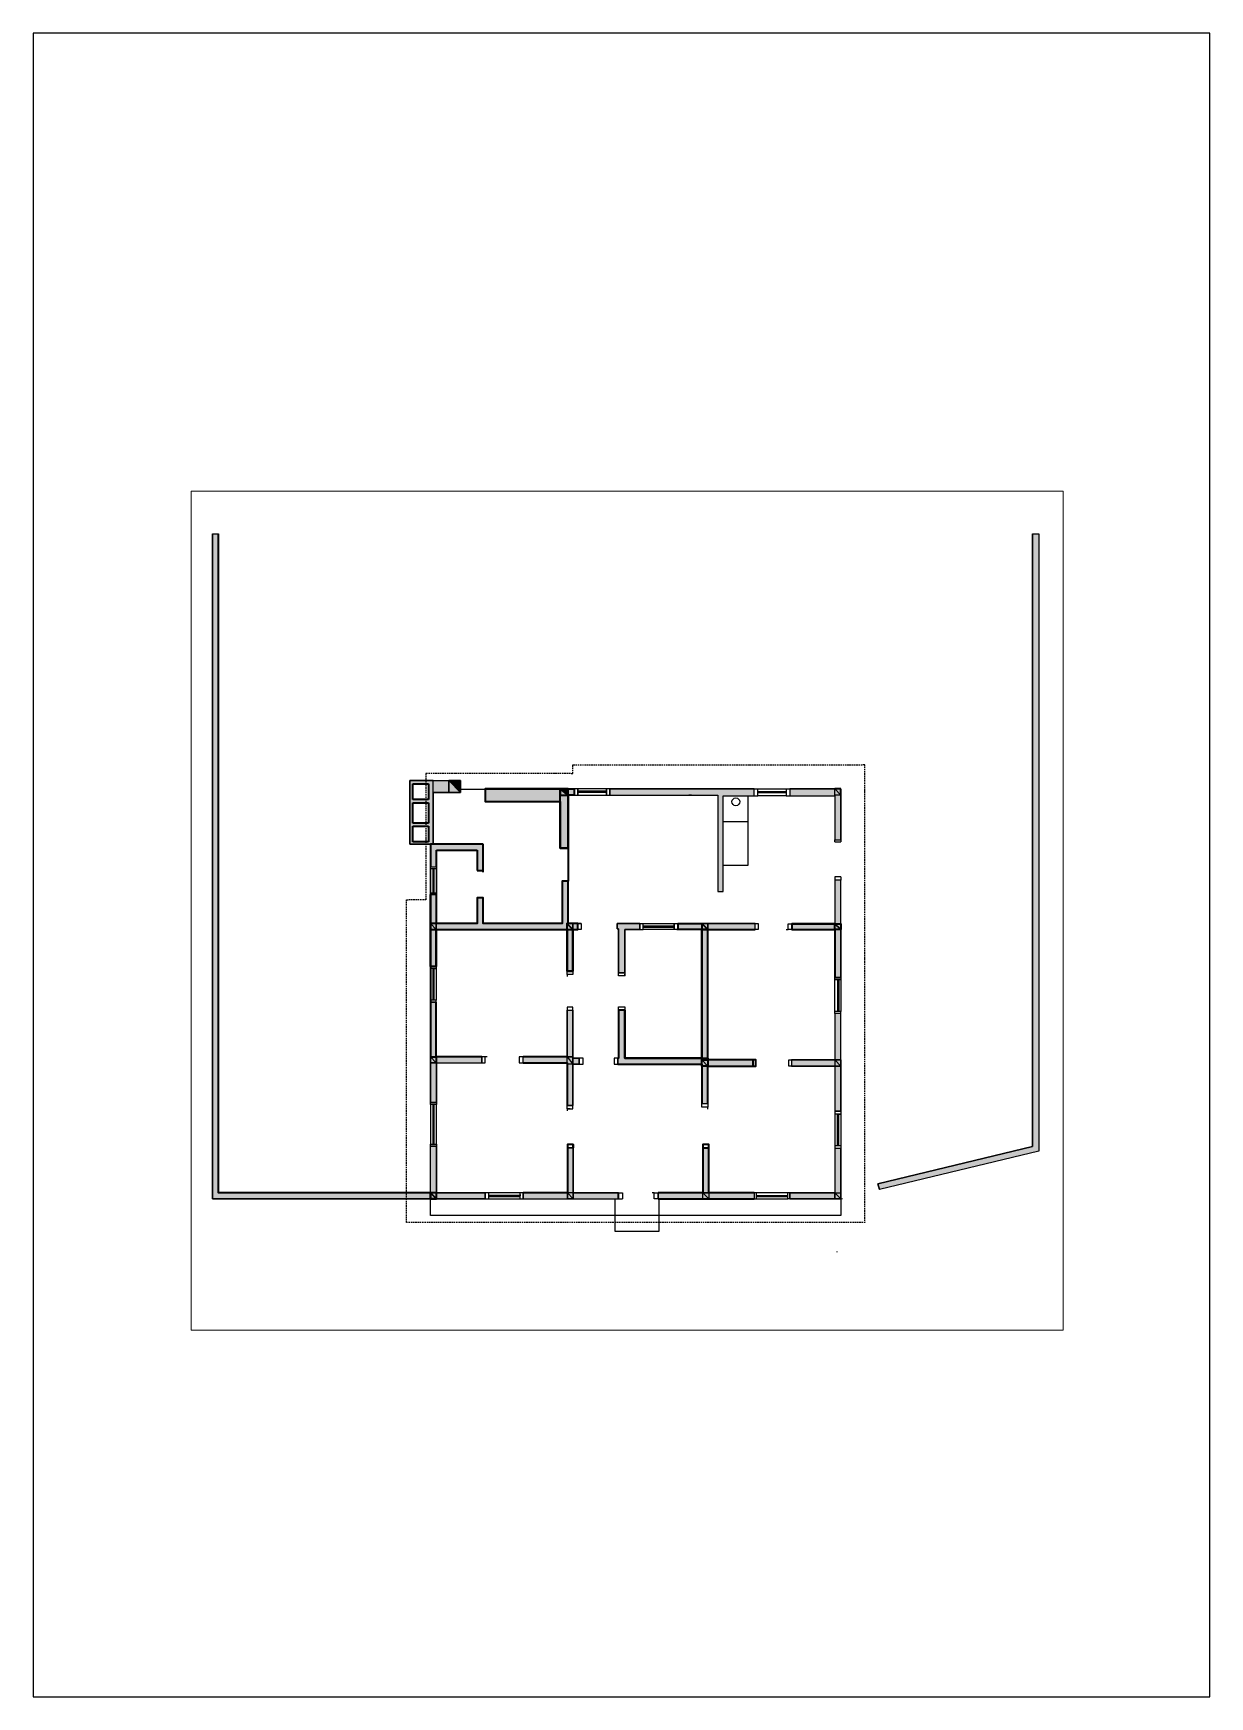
# Paper-space layout 'Layout1' of a CAD drawing. Header units: millimetres. Extents: x 64 to 361, y -64 to 356.
# The model-space entities are those that its viewports show. They can reach past a viewport. Long polylines and large blocks are cut down to what shows.
import ezdxf

# ---------------------------------------------------------------- set-up
doc = ezdxf.new("R2010")
doc.units = ezdxf.units.MM
for name, color, linetype, lineweight in [('A-ALV-___-___-EXI', 250, 'Continuous', 35), ('A-COB-___-___-EXI', 250, 'Continuous', 25), ('A-ESC-___-___-EXI', 250, 'Continuous', 25), ('A-JAN-___-___-EXI', 250, 'Continuous', 25), ('A-MOB-___-___-EXI', 250, 'Continuous', 25), ('A-PIS-___-___-EXI', 250, 'Continuous', 25)]:
    doc.layers.add(name, color=color, linetype=linetype, lineweight=lineweight)

# ---------------------------------------------------------------- blocks, each defined once
blk = doc.blocks.new('SVG - A3-22936523-Não nomeada')
at = {"layer": 'A-ESC-___-___-EXI'}
for p, q in [((64.29, 356.5), (64.29, -63.5)), ((361.29, 356.5), (64.29, 356.5)), ((361.29, -63.5), (361.29, 356.5)), ((64.29, -63.5), (361.29, -63.5))]:
    blk.add_line(p, q, dxfattribs=at)

msp = doc.modelspace()

# ---------------------------------------------------------------- hatches: boundary and pattern name
at = {"layer": 'A-ALV-___-___-EXI'}
h = msp.add_hatch(color=11, dxfattribs=at)
h.paths.add_polyline_path([(21240, -31823), (22480, -31823), (22480, -31675), (21340, -31675), (21340, -30536), (21193, -30536), (21193, -31675), (20079, -31675), (20079, -31823)])
h.paths.add_polyline_path([(17890, -31823), (19119, -31823), (19119, -31675), (17890, -31675), (17890, -30498), (17737, -30498), (17737, -31675), (12386, -31675), (12386, -15034), (12238, -15034), (12238, -31823), (17737, -31823)])
h.paths.add_polyline_path([(28100, -31823), (28100, -30555), (27946, -30555), (27946, -31675), (26807, -31675), (26807, -31823)])
h.paths.add_polyline_path([(24771, -31823), (25911, -31823), (25911, -31675), (24765, -31675), (24765, -30536), (24611, -30536), (24611, -31675), (23485, -31675), (23485, -31823)])
h.paths.add_polyline_path([(29072, -31592), (33092, -30626), (33092, -15034), (32939, -15034), (32939, -30504), (29034, -31445)])
h.paths.add_polyline_path([(27946, -29614), (28100, -29614), (28100, -27150), (27946, -27150), (27946, -28321), (26851, -28321), (26851, -28475), (27946, -28475)])
h.paths.add_polyline_path([(21187, -29474), (21334, -29474), (21334, -28424), (21494, -28424), (21494, -28277), (21334, -28277), (21334, -27061), (21187, -27061), (21187, -28245), (20079, -28245), (20079, -28392), (21187, -28392)])
h.paths.add_polyline_path([(24586, -29416), (24739, -29416), (24739, -28475), (25878, -28475), (25878, -28321), (24739, -28321), (24739, -25025), (25936, -25025), (25936, -24871), (23990, -24871), (23990, -25025), (24586, -25025), (24586, -28277), (22640, -28277), (22640, -27067), (22486, -27067), (22486, -28277), (22467, -28277), (22467, -28424), (24586, -28424)])
h.paths.add_polyline_path([(17890, -29397), (17890, -28392), (19036, -28392), (19036, -28245), (17884, -28245), (17884, -26862), (17737, -26862), (17737, -29397)])
h.paths.add_polyline_path([(28100, -26241), (28100, -23777), (27946, -23777), (27946, -24884), (26858, -24884), (26858, -25025), (27946, -25025), (27946, -26241)])
h.paths.add_polyline_path([(22486, -26120), (22640, -26120), (22640, -25025), (23024, -25025), (23024, -24871), (22448, -24871), (22448, -25006), (22486, -25006)])
h.paths.add_polyline_path([(21334, -26081), (21334, -25025), (21456, -25025), (21456, -24871), (21212, -24871), (21212, -23809), (21059, -23809), (21059, -24871), (19068, -24871), (19068, -24231), (18914, -24231), (18914, -24871), (17890, -24871), (17890, -24142), (17737, -24142), (17737, -25960), (17884, -25960), (17884, -25025), (21187, -25025), (21187, -26081)])
h.paths.add_polyline_path([(24995, -24065), (25130, -24065), (25130, -21652), (25911, -21652), (25911, -21473), (22268, -21473), (22268, -21633), (24995, -21633)])
h.paths.add_polyline_path([(19068, -23534), (19068, -22874), (17807, -22874), (17807, -21569), (18498, -21569), (18198, -21268), (17218, -21268), (17218, -22874), (17737, -22874), (17737, -23444), (17890, -23444), (17890, -23022), (18914, -23022), (18914, -23534)])
h.paths.add_polyline_path([(21212, -22970), (21212, -21633), (21014, -21473), (19119, -21473), (19119, -21793), (21014, -21793), (21014, -22970)])
h.paths.add_polyline_path([(17289, -22810), (17289, -22414), (17686, -22414), (17686, -22810)])
h.paths.add_polyline_path([(28100, -22759), (28100, -21473), (26807, -21473), (26807, -21652), (27946, -21652), (27946, -22759)])
h.paths.add_polyline_path([(17289, -22343), (17289, -21831), (17686, -21831), (17686, -22343)])
h.paths.add_polyline_path([(17686, -21741), (17289, -21741), (17289, -21345), (17686, -21345)])
h.paths.add_polyline_path([(21212, -21633), (21366, -21633), (21366, -21473), (21212, -21473)])
for points in [[(18498, -21569), (18498, -21268), (18198, -21268)], [(21212, -21633), (21212, -21473), (21014, -21473)]]:
    msp.add_hatch(color=18, dxfattribs=at).paths.add_polyline_path(points)

# ---------------------------------------------------------------- linework, layer by layer
at = {"layer": 'A-ALV-___-___-EXI', "lineweight": 25}
for p, q in [((32939, -30504), (32939, -15034)), ((32939, -15034), (32939, -30504)), ((33092, -15034), (33092, -30626)), ((21014, -21492), (19119, -21492)), ((20732, -21793), (20687, -21793)), ((24323, -21633), (24259, -21633)), ((27946, -21473), (28100, -21473)), ((27946, -21633), (27946, -21473)), ((28100, -21473), (27946, -21473)), ((27946, -21473), (28100, -21633)), ((28100, -21633), (27946, -21633)), ((28100, -21473), (28100, -21633)), ((28100, -21633), (28100, -21473)), ((27946, -22817), (27946, -22759)), ((27946, -22759), (28100, -22759)), ((27946, -22817), (28100, -22817)), ((28100, -23777), (27946, -23777)), ((27946, -23777), (27946, -24884)), ((28100, -23694), (28100, -23777)), ((17884, -24871), (17737, -24871)), ((17737, -24871), (17884, -25025)), ((20822, -24871), (20886, -24871)), ((21334, -24871), (21180, -24871)), ((21180, -25025), (21180, -24871)), ((21334, -24871), (21334, -25025)), ((24304, -24871), (24259, -24871)), ((24336, -25025), (24458, -25025)), ((26717, -25025), (26768, -25025)), ((27946, -24884), (27946, -25025)), ((27946, -25025), (28100, -25025)), ((17884, -25268), (17884, -25211)), ((21187, -25268), (21187, -25211)), ((21334, -25326), (21334, -25409)), ((22486, -25326), (22486, -25409)), ((22640, -25358), (22640, -25409)), ((24586, -25358), (24586, -25409)), ((24739, -25358), (24739, -25416)), ((27946, -25364), (27946, -25416)), ((21187, -26164), (21187, -26209)), ((22640, -26203), (22640, -26152)), ((21334, -26984), (21187, -26984)), ((21187, -26984), (21187, -27061)), ((21187, -27061), (21334, -27061)), ((21334, -27061), (21334, -26984)), ((21334, -28277), (21334, -27061)), ((19164, -28245), (19119, -28245)), ((19977, -28321), (19977, -28392)), ((21187, -28245), (21334, -28245)), ((21187, -28424), (21187, -28245)), ((21334, -28245), (21187, -28245)), ((21334, -28424), (21187, -28424)), ((21334, -28245), (21334, -28424)), ((21494, -28277), (21334, -28277)), ((21334, -29474), (21334, -28424)), ((21334, -28424), (21494, -28424)), ((21494, -28424), (21494, -28277)), ((24221, -28424), (24458, -28424)), ((24400, -28277), (24458, -28277)), ((24739, -28321), (24586, -28321)), ((24586, -28321), (24739, -28475)), ((24739, -28475), (24739, -28321)), ((21187, -29557), (21187, -29602)), ((21187, -29557), (21334, -29557)), ((21334, -29557), (21334, -29474)), ((24586, -29512), (24586, -29416)), ((24586, -29416), (24739, -29416)), ((24739, -29512), (24586, -29512)), ((24739, -29416), (24739, -29512)), ((24739, -29563), (24739, -29512)), ((17737, -31675), (17737, -30498)), ((27946, -30555), (27946, -31675)), ((27946, -30555), (27946, -31675)), ((28100, -31675), (28100, -30555)), ((28100, -30555), (28100, -31675)), ((29034, -31445), (32939, -30504)), ((32939, -30504), (29034, -31445)), ((33092, -30626), (29072, -31592)), ((29072, -31592), (29034, -31445)), ((29034, -31445), (29072, -31592)), ((16124, -31675), (16079, -31675)), ((16130, -31823), (16079, -31823)), ((16789, -31675), (16572, -31675)), ((17890, -31823), (17737, -31675)), ((17737, -31823), (17890, -31823)), ((17890, -31823), (19119, -31823)), ((19119, -31823), (17890, -31823)), ((21340, -31675), (22480, -31675)), ((22480, -31675), (22582, -31675)), ((22582, -31675), (22582, -31823)), ((23382, -31675), (23331, -31675)), ((23382, -31675), (23331, -31675)), ((23382, -31675), (23485, -31675)), ((23382, -31823), (23382, -31675)), ((23485, -31823), (23382, -31823)), ((23485, -31675), (23485, -31823)), ((24221, -31675), (24458, -31675)), ((24611, -31675), (24765, -31675)), ((24611, -31823), (24611, -31675)), ((24765, -31823), (24611, -31675)), ((24611, -31675), (24765, -31675)), ((24765, -31675), (24611, -31675)), ((24611, -31675), (24765, -31675)), ((24765, -31823), (24611, -31823)), ((24765, -31675), (24765, -31823)), ((24765, -31675), (24765, -31823)), ((27946, -31675), (26807, -31675)), ((26807, -31823), (28100, -31823)), ((27946, -31675), (27946, -31823)), ((28100, -31823), (27946, -31675)), ((27946, -31675), (28100, -31823)), ((27946, -31823), (28100, -31823)), ((28100, -31823), (28100, -31675)), ((28100, -31675), (28100, -31823)), ((28100, -31823), (28138, -31816)), ((27991, -33154), (28004, -33167))]:
    msp.add_line(p, q, dxfattribs=at)
at = {"layer": 'A-ALV-___-___-EXI'}
for p, q in [((17289, -21741), (17289, -21345)), ((17289, -21345), (17686, -21345)), ((17686, -21345), (17686, -21741)), ((17686, -21741), (17289, -21741)), ((17289, -22343), (17289, -21831)), ((17289, -21831), (17686, -21831)), ((17686, -21831), (17686, -22343)), ((28100, -21473), (27946, -21473)), ((28100, -21633), (28100, -21473)), ((17686, -22343), (17289, -22343)), ((17289, -22810), (17289, -22414)), ((17289, -22414), (17686, -22414)), ((17686, -22414), (17686, -22810)), ((17686, -22810), (17289, -22810)), ((19068, -22874), (17737, -22874)), ((17737, -22874), (17737, -23444)), ((19068, -22874), (17807, -22874)), ((17890, -23444), (17890, -23022)), ((17890, -23022), (18914, -23022)), ((17890, -23444), (17890, -23022)), ((17890, -23022), (18914, -23022)), ((18914, -23022), (18914, -23534)), ((18914, -23022), (18914, -23534)), ((19068, -23534), (19068, -22874)), ((19068, -23534), (19068, -22874)), ((18914, -23534), (19068, -23534)), ((18914, -23534), (19068, -23534)), ((19068, -23579), (19068, -23534)), ((17890, -24871), (17890, -24142)), ((17884, -25025), (21187, -25025)), ((21334, -25025), (21456, -25025)), ((21187, -28245), (20079, -28245)), ((24611, -30536), (24611, -31675)), ((22480, -31823), (22480, -31675)), ((24611, -31675), (23485, -31675)), ((23485, -31823), (24771, -31823)), ((24771, -31823), (25911, -31823))]:
    msp.add_line(p, q, dxfattribs=at)
at = {"layer": 'A-ALV-___-___-EXI', "lineweight": 25}
for points in [[(12238, -15034), (12238, -31823), (17737, -31823), (12238, -31823), (12238, -15034), (12386, -15034), (12386, -31675), (17737, -31675), (17737, -30498), (17890, -30498), (17890, -31675), (19119, -31675), (19119, -31823), (19119, -31675), (19119, -31823), (19119, -31675), (19119, -31823), (19119, -31675), (19119, -31823), (19203, -31823)], [(32939, -15034), (33092, -15034), (33092, -30626), (29072, -31592)], [(17807, -21569), (17807, -22874), (17807, -21268), (17218, -21268), (17218, -22874), (17737, -22874)], [(17737, -23444), (17890, -23444), (17890, -23495), (17737, -23495), (17737, -23444), (17737, -22874), (17218, -22874), (17218, -21268), (18198, -21268), (18498, -21569), (18498, -21268), (18498, -21569), (18198, -21569)], [(17807, -21268), (18198, -21268), (18198, -21569), (17807, -21569), (18498, -21569), (18198, -21569), (18198, -21268), (18498, -21268), (18198, -21268), (18498, -21569), (18198, -21268), (18498, -21268), (18498, -21569)], [(21014, -21793), (19119, -21793), (19119, -21492), (18498, -21492)], [(21014, -21473), (21212, -21633), (21014, -21633)], [(21366, -21633), (21456, -21633), (21456, -21473), (21456, -21633), (22179, -21633), (22268, -21633), (24995, -21633), (24995, -24065), (25130, -24065), (25130, -21652), (25911, -21652), (26000, -21652)], [(22268, -21473), (24995, -21473), (25911, -21473), (26000, -21473)], [(26717, -21473), (26807, -21473), (27946, -21473), (28100, -21633), (28100, -22759), (28100, -22817)], [(26717, -21652), (26807, -21652), (27946, -21652), (27946, -22759)], [(21539, -24871), (21456, -24871), (21539, -24871), (21539, -25025), (21456, -25025), (21456, -24871), (21212, -24871), (21212, -23809)], [(28100, -23694), (27946, -23694), (27946, -23777), (27946, -24884), (28100, -24884), (28100, -23777), (27946, -23777)], [(28100, -24884), (28100, -25025), (28100, -24884), (28100, -23777)], [(23024, -25025), (22640, -25025), (22640, -26120), (22486, -26120), (22486, -25006), (22448, -25006), (22448, -24871), (22486, -24871), (22448, -24871), (22448, -25006), (22486, -25006), (22486, -26120), (22640, -26120), (22640, -25025), (23024, -25025), (23024, -24871), (22486, -24871), (23024, -24871), (23107, -24871), (23888, -24871), (23888, -25025), (23107, -25025), (23107, -24871)], [(22486, -27061), (22486, -28277), (22467, -28277), (22467, -28424), (24586, -28424), (24586, -29416), (24739, -29416), (24739, -28475), (25878, -28475), (25878, -28321), (24739, -28321), (24739, -25025), (25936, -25025), (25936, -24871), (24739, -24871), (24739, -25025), (24739, -24871), (24586, -24871), (23990, -24871), (23990, -25025), (24586, -25025), (24586, -24871), (24739, -24871), (24586, -24871)], [(24739, -24871), (25936, -24871), (26007, -24871), (26007, -25025), (25936, -25025), (25936, -24871)], [(26858, -25025), (27946, -25025), (27946, -26241)], [(27946, -27150), (27946, -27093), (27946, -26292), (27946, -26241), (28100, -26241), (28100, -25025), (28100, -26241), (28100, -26292)], [(21334, -26081), (21334, -26164), (21187, -26164), (21187, -26081)], [(22640, -26107), (22640, -26196), (22486, -26196), (22486, -26107)], [(17890, -29397), (17737, -29397), (17737, -28392), (17884, -28392), (17737, -28245), (17884, -28392), (19036, -28392), (19036, -28245), (17884, -28245), (17884, -26862), (17737, -26862), (17737, -28245), (17737, -28392), (17737, -29397), (17890, -29397), (17890, -28392), (19036, -28392), (19119, -28392), (19119, -28245), (19036, -28245), (19036, -28392)], [(21494, -28424), (21590, -28424), (21590, -28277), (21494, -28277), (21494, -28424), (21334, -28424), (21334, -29474), (21187, -29474), (21187, -28392), (20079, -28392), (20079, -28245), (21187, -28245), (21187, -27061), (21334, -27061), (21334, -28277), (21500, -28277)], [(21187, -27061), (21187, -28245), (21334, -28424), (21334, -28245)], [(28100, -27150), (27946, -27150), (27946, -28321), (28100, -28321), (28100, -27150), (28100, -27093)], [(17890, -28392), (17890, -29397), (17890, -29442)], [(26851, -28321), (27946, -28321), (27946, -28475), (26851, -28475), (26781, -28475), (26781, -28321), (26851, -28321), (26851, -28475)], [(28100, -28475), (28100, -28321), (27946, -28321), (27946, -28475), (28100, -28475), (28100, -29614), (28100, -29685), (28100, -30485), (27946, -30485)], [(28100, -28321), (28100, -28475), (27946, -28475), (27946, -29614)], [(21264, -29557), (21187, -29557), (21187, -29474), (21334, -29474)], [(20079, -31823), (20079, -31675), (20003, -31675), (19203, -31675), (19119, -31675), (17890, -31675), (17890, -30498)], [(21193, -30536), (21340, -30536), (21340, -31675), (21193, -31675), (21340, -31823)], [(20003, -31823), (20079, -31823), (21240, -31823), (22480, -31823), (22582, -31823)], [(21340, -31675), (21340, -31823), (21193, -31823)], [(26807, -31675), (27946, -31675), (28100, -31675), (28100, -31823), (27946, -31823), (27946, -31675), (28100, -31675), (28100, -31823), (26807, -31823), (26762, -31823)]]:
    msp.add_lwpolyline(points, dxfattribs=at)
at = {"layer": 'A-ALV-___-___-EXI'}
for points in [[(17890, -31823), (17890, -31675), (17737, -31675), (17890, -31823), (17737, -31823), (17890, -31823), (17890, -31675), (17737, -31675), (17737, -31823), (17737, -31675), (12386, -31675), (12386, -15034)], [(21212, -22970), (21212, -21633), (21212, -21473), (21366, -21473), (21366, -21633), (21212, -21633), (21014, -21473), (21212, -21473), (21014, -21473), (21212, -21633), (21212, -21473), (21366, -21473), (21366, -21633), (21212, -21633), (21212, -22970), (21014, -22970), (21014, -21633), (21212, -21633), (21212, -21473), (21014, -21473), (21014, -21633), (21014, -21473), (19119, -21473), (19119, -21793), (21014, -21793), (21014, -22970), (21212, -22970), (21212, -23809), (21059, -23809), (21059, -24871), (19068, -24871), (19068, -24231), (18914, -24231), (18914, -24871), (17890, -24871), (17890, -24142), (17737, -24142), (17737, -24871), (17737, -25960), (17737, -24871), (17737, -24142)], [(17884, -25960), (17884, -25025), (21180, -25025), (21334, -25025), (21180, -24871), (21180, -25025), (21334, -25025), (21334, -26081), (21187, -26081), (21187, -25025), (21187, -26081), (21334, -26081), (21334, -25025), (21456, -25025), (21456, -24871), (21212, -24871), (21212, -23809), (21059, -23809), (21059, -24871), (19068, -24871), (19068, -24231), (18914, -24231), (18914, -24871), (17884, -24871), (17737, -24871), (17737, -25025), (17884, -25025), (17884, -25960), (17737, -25960), (17737, -26011), (17737, -26811), (17737, -26862), (17737, -28245), (17884, -28245), (17884, -28392)], [(22640, -27061), (22640, -28277), (24586, -28277), (24739, -28277), (24739, -28475), (24586, -28475), (24586, -28277), (24739, -28277), (24739, -28321), (24586, -28277), (24586, -28321), (24739, -28321), (24586, -28277), (24586, -25025), (24739, -25025), (24586, -25025), (23990, -25025), (23990, -24871), (24586, -24871), (24739, -25025), (24586, -24871), (24586, -25025), (24586, -28277), (22640, -28277), (22640, -27067), (22486, -27067), (22486, -28277), (22467, -28277)], [(25878, -28321), (25878, -28475), (25949, -28475), (25949, -28321), (25878, -28321), (24739, -28321), (24739, -25025), (25936, -25025)], [(26858, -24884), (27946, -24884), (28100, -24884), (28100, -25025), (27946, -24884), (28100, -25025), (27946, -25025), (27946, -24884), (26858, -24884), (26858, -25025), (27946, -25025), (27946, -26241), (28100, -26241)], [(19036, -28245), (17884, -28245), (17884, -26862)], [(20079, -28392), (21187, -28392), (21187, -29474)], [(22467, -28424), (24586, -28424), (24586, -29416)], [(24739, -29416), (24739, -28475), (25878, -28475)], [(21340, -30459), (21340, -30536), (21340, -30453), (21264, -30453), (21193, -30453), (21193, -30536), (21193, -31675), (20079, -31675)], [(25911, -31675), (24765, -31675), (24765, -30536), (24765, -30453), (24611, -30453), (24611, -30536), (24765, -30536)]]:
    msp.add_lwpolyline(points, dxfattribs=at)
at = {"layer": 'A-ALV-___-___-EXI', "lineweight": 25}
for points in [[(17686, -21345), (17686, -21741), (17289, -21741), (17289, -21345)], [(17686, -21831), (17686, -22343), (17289, -22343), (17289, -21831)], [(25911, -21473), (24995, -21473), (22268, -21473), (22268, -21633), (24995, -21633), (24995, -24065), (25130, -24065), (25130, -21652), (25911, -21652)], [(27946, -21633), (27946, -21473), (26807, -21473), (26807, -21652), (27946, -21652), (27946, -22759), (28100, -22759), (28100, -21633)], [(17686, -22414), (17686, -22810), (17289, -22810), (17289, -22414)], [(17884, -25025), (17737, -25025), (17737, -24871), (17884, -25025), (17884, -24871)], [(21180, -24871), (21334, -25025), (21334, -24871)], [(26858, -25025), (26768, -25025), (26768, -24884), (26858, -24884)], [(22640, -27067), (22486, -27067), (22486, -26977), (22640, -26977)], [(28100, -28475), (28100, -28321), (28100, -27150), (27946, -27150), (27946, -28321), (26851, -28321), (26851, -28475), (27946, -28475), (27946, -29614), (28100, -29614), (28100, -28475), (27946, -28321)], [(17884, -28245), (17884, -28392), (17737, -28392), (17737, -28245)], [(17737, -28392), (17737, -28245)], [(20079, -28245), (19977, -28245), (19977, -28392), (20079, -28392)], [(21334, -28424), (21187, -28424), (21187, -28245)], [(22467, -28277), (22377, -28277), (22377, -28424), (22467, -28424)], [(24739, -28475), (24586, -28475), (24586, -28321)], [(21193, -31675), (21193, -31823), (21340, -31823), (22480, -31823), (22480, -31675), (21340, -31675), (21340, -30536), (21193, -30536), (21193, -31675), (20079, -31675), (20079, -31823), (21193, -31823), (21193, -31675), (21340, -31823), (21340, -31675)], [(23485, -31823), (23485, -31675), (24611, -31675), (24611, -30536), (24765, -30536), (24765, -31675), (25911, -31675), (25911, -31823), (24771, -31823)], [(24765, -31823), (24611, -31823), (24611, -31675)]]:
    msp.add_lwpolyline(points, close=True, dxfattribs=at)
at = {"layer": 'A-COB-___-___-EXI', "lineweight": 25}
for p, q in [((21334, -20973), (21334, -20935)), ((21334, -21031), (21334, -20993)), ((21398, -20871), (21436, -20871)), ((21456, -20871), (21494, -20871)), ((21513, -20871), (21552, -20871)), ((21571, -20871), (21603, -20871)), ((21622, -20871), (21660, -20871)), ((21680, -20871), (21718, -20871)), ((21737, -20871), (21776, -20871)), ((21795, -20871), (21833, -20871)), ((21852, -20871), (21891, -20871)), ((21910, -20871), (21948, -20871)), ((21968, -20871), (22006, -20871)), ((22025, -20871), (22064, -20871)), ((22083, -20871), (22121, -20871)), ((22140, -20871), (22179, -20871)), ((22198, -20871), (22236, -20871)), ((22256, -20871), (22294, -20871)), ((22313, -20871), (22352, -20871)), ((22371, -20871), (22409, -20871)), ((22428, -20871), (22460, -20871)), ((22480, -20871), (22518, -20871)), ((22537, -20871), (22576, -20871)), ((22595, -20871), (22633, -20871)), ((22653, -20871), (22691, -20871)), ((22710, -20871), (22749, -20871)), ((22768, -20871), (22806, -20871)), ((22825, -20871), (22864, -20871)), ((22883, -20871), (22921, -20871)), ((22941, -20871), (22979, -20871)), ((22998, -20871), (23037, -20871)), ((23056, -20871), (23094, -20871)), ((23113, -20871), (23152, -20871)), ((23171, -20871), (23209, -20871)), ((23229, -20871), (23267, -20871)), ((23280, -20871), (23318, -20871)), ((23337, -20871), (23376, -20871)), ((23395, -20871), (23433, -20871)), ((23453, -20871), (23491, -20871)), ((23510, -20871), (23549, -20871)), ((23568, -20871), (23606, -20871)), ((23625, -20871), (23664, -20871)), ((23683, -20871), (23721, -20871)), ((23741, -20871), (23779, -20871)), ((23798, -20871), (23837, -20871)), ((23856, -20871), (23894, -20871)), ((23913, -20871), (23952, -20871)), ((23971, -20871), (24009, -20871)), ((24029, -20871), (24067, -20871)), ((24086, -20871), (24118, -20871)), ((24137, -20871), (24176, -20871)), ((24195, -20871), (24234, -20871)), ((24253, -20871), (24291, -20871)), ((24310, -20871), (24349, -20871)), ((24368, -20871), (24406, -20871)), ((24426, -20871), (24464, -20871)), ((24483, -20871), (24522, -20871)), ((24541, -20871), (24579, -20871)), ((24598, -20871), (24637, -20871)), ((24656, -20871), (24694, -20871)), ((24714, -20871), (24752, -20871)), ((24771, -20871), (24810, -20871)), ((24829, -20871), (24867, -20871)), ((24886, -20871), (24925, -20871)), ((24944, -20871), (24976, -20871)), ((24995, -20871), (25034, -20871)), ((25053, -20871), (25091, -20871)), ((25110, -20871), (25149, -20871)), ((25168, -20871), (25206, -20871)), ((25226, -20871), (25264, -20871)), ((25283, -20871), (25322, -20871)), ((25341, -20871), (25379, -20871)), ((25398, -20871), (25437, -20871)), ((25456, -20871), (25494, -20871)), ((25514, -20871), (25552, -20871)), ((25571, -20871), (25610, -20871)), ((25629, -20871), (25667, -20871)), ((25686, -20871), (25725, -20871)), ((25744, -20871), (25782, -20871)), ((25795, -20871), (25834, -20871)), ((25853, -20871), (25891, -20871)), ((25911, -20871), (25949, -20871)), ((25968, -20871), (26007, -20871)), ((26026, -20871), (26064, -20871)), ((26083, -20871), (26122, -20871)), ((26141, -20871), (26179, -20871)), ((26199, -20871), (26237, -20871)), ((26256, -20871), (26295, -20871)), ((26314, -20871), (26352, -20871)), ((26371, -20871), (26410, -20871)), ((26429, -20871), (26467, -20871)), ((26487, -20871), (26525, -20871)), ((26544, -20871), (26583, -20871)), ((26602, -20871), (26634, -20871)), ((26653, -20871), (26691, -20871)), ((26711, -20871), (26749, -20871)), ((26768, -20871), (26807, -20871)), ((26826, -20871), (26864, -20871)), ((26883, -20871), (26922, -20871)), ((26941, -20871), (26979, -20871)), ((26999, -20871), (27037, -20871)), ((27056, -20871), (27095, -20871)), ((27114, -20871), (27152, -20871)), ((27171, -20871), (27210, -20871)), ((27229, -20871), (27267, -20871)), ((27287, -20871), (27325, -20871)), ((27344, -20871), (27383, -20871)), ((27402, -20871), (27440, -20871)), ((27459, -20871), (27491, -20871)), ((27511, -20871), (27549, -20871)), ((27568, -20871), (27607, -20871)), ((27626, -20871), (27664, -20871)), ((27684, -20871), (27722, -20871)), ((27741, -20871), (27780, -20871)), ((27799, -20871), (27837, -20871)), ((27856, -20871), (27895, -20871)), ((27914, -20871), (27952, -20871)), ((27972, -20871), (28010, -20871)), ((28029, -20871), (28068, -20871)), ((28087, -20871), (28125, -20871)), ((28144, -20871), (28183, -20871)), ((28202, -20871), (28240, -20871)), ((28260, -20871), (28298, -20871)), ((28311, -20871), (28349, -20871)), ((28368, -20871), (28407, -20871)), ((28426, -20871), (28464, -20871)), ((28484, -20871), (28522, -20871)), ((28541, -20871), (28580, -20871)), ((28599, -20871), (28637, -20871)), ((28701, -20948), (28701, -20909)), ((28701, -21005), (28701, -20967)), ((17622, -21146), (17622, -21185)), ((17622, -21204), (17622, -21242)), ((17622, -21261), (17622, -21300)), ((17622, -21319), (17622, -21357)), ((17622, -21377), (17622, -21415)), ((17724, -21089), (17686, -21089)), ((17782, -21089), (17743, -21089)), ((17839, -21089), (17801, -21089)), ((17897, -21089), (17858, -21089)), ((17954, -21089), (17916, -21089)), ((18012, -21089), (17974, -21089)), ((18070, -21089), (18031, -21089)), ((18127, -21089), (18089, -21089)), ((18185, -21089), (18146, -21089)), ((18242, -21089), (18204, -21089)), ((18300, -21089), (18262, -21089)), ((18358, -21089), (18319, -21089)), ((18409, -21089), (18370, -21089)), ((18466, -21089), (18428, -21089)), ((18524, -21089), (18486, -21089)), ((18582, -21089), (18543, -21089)), ((18639, -21089), (18601, -21089)), ((18697, -21089), (18658, -21089)), ((18754, -21089), (18716, -21089)), ((18812, -21089), (18774, -21089)), ((18870, -21089), (18831, -21089)), ((18927, -21089), (18889, -21089)), ((18985, -21089), (18946, -21089)), ((19042, -21089), (19004, -21089)), ((19100, -21089), (19062, -21089)), ((19158, -21089), (19119, -21089)), ((19209, -21089), (19177, -21089)), ((19267, -21089), (19228, -21089)), ((19324, -21089), (19286, -21089)), ((19382, -21089), (19343, -21089)), ((19439, -21089), (19401, -21089)), ((19497, -21089), (19459, -21089)), ((19555, -21089), (19516, -21089)), ((19612, -21089), (19574, -21089)), ((19670, -21089), (19631, -21089)), ((19727, -21089), (19689, -21089)), ((19785, -21089), (19747, -21089)), ((19843, -21089), (19804, -21089)), ((19900, -21089), (19862, -21089)), ((19958, -21089), (19919, -21089)), ((20015, -21089), (19977, -21089)), ((20067, -21089), (20035, -21089)), ((20124, -21089), (20086, -21089)), ((20182, -21089), (20143, -21089)), ((20239, -21089), (20201, -21089)), ((20297, -21089), (20259, -21089)), ((20355, -21089), (20316, -21089)), ((20412, -21089), (20374, -21089)), ((20470, -21089), (20431, -21089)), ((20527, -21089), (20489, -21089)), ((20585, -21089), (20547, -21089)), ((20643, -21089), (20604, -21089)), ((20700, -21089), (20662, -21089)), ((20758, -21089), (20719, -21089)), ((20815, -21089), (20777, -21089)), ((20873, -21089), (20835, -21089)), ((20924, -21089), (20886, -21089)), ((20982, -21089), (20944, -21089)), ((21040, -21089), (21001, -21089)), ((21097, -21089), (21059, -21089)), ((21155, -21089), (21116, -21089)), ((21212, -21089), (21174, -21089)), ((21270, -21089), (21232, -21089)), ((28701, -21063), (28701, -21025)), ((28701, -21121), (28701, -21082)), ((28701, -21178), (28701, -21140)), ((28701, -21236), (28701, -21197)), ((28701, -21293), (28701, -21255)), ((28701, -21351), (28701, -21313)), ((28701, -21409), (28701, -21370)), ((17622, -21434), (17622, -21473)), ((17622, -21492), (17622, -21530)), ((17622, -21549), (17622, -21588)), ((17622, -21607), (17622, -21645)), ((17622, -21665), (17622, -21703)), ((17622, -21722), (17622, -21761)), ((17622, -21780), (17622, -21818)), ((17622, -21838), (17622, -21876)), ((28701, -21466), (28701, -21428)), ((28701, -21524), (28701, -21485)), ((28701, -21575), (28701, -21537)), ((28701, -21633), (28701, -21594)), ((28701, -21690), (28701, -21652)), ((28701, -21748), (28701, -21709)), ((28701, -21806), (28701, -21767)), ((28701, -21863), (28701, -21825)), ((17622, -21895), (17622, -21927)), ((17622, -21946), (17622, -21985)), ((17622, -22004), (17622, -22042)), ((17622, -22062), (17622, -22100)), ((17622, -22119), (17622, -22158)), ((17622, -22177), (17622, -22215)), ((17622, -22234), (17622, -22273)), ((28701, -21921), (28701, -21882)), ((28701, -21978), (28701, -21940)), ((28701, -22036), (28701, -21998)), ((28701, -22094), (28701, -22055)), ((28701, -22151), (28701, -22113)), ((28701, -22209), (28701, -22170)), ((28701, -22266), (28701, -22228)), ((17622, -22292), (17622, -22330)), ((17622, -22350), (17622, -22388)), ((17622, -22407), (17622, -22446)), ((17622, -22465), (17622, -22503)), ((17622, -22522), (17622, -22561)), ((17622, -22580), (17622, -22618)), ((17622, -22638), (17622, -22676)), ((28701, -22324), (28701, -22286)), ((28701, -22375), (28701, -22343)), ((28701, -22433), (28701, -22394)), ((28701, -22490), (28701, -22452)), ((28701, -22548), (28701, -22510)), ((28701, -22606), (28701, -22567)), ((28701, -22663), (28701, -22625)), ((17622, -22695), (17622, -22734)), ((17622, -22746), (17622, -22785)), ((17622, -22804), (17622, -22842)), ((17622, -22862), (17622, -22900)), ((17622, -22919), (17622, -22958)), ((17622, -22977), (17622, -23015)), ((17622, -23034), (17622, -23073)), ((17622, -23092), (17622, -23130)), ((28701, -22721), (28701, -22682)), ((28701, -22778), (28701, -22740)), ((28701, -22836), (28701, -22798)), ((28701, -22894), (28701, -22855)), ((28701, -22951), (28701, -22913)), ((28701, -23009), (28701, -22970)), ((28701, -23066), (28701, -23028)), ((28701, -23124), (28701, -23086)), ((17622, -23150), (17622, -23188)), ((17622, -23207), (17622, -23246)), ((17622, -23265), (17622, -23303)), ((17622, -23322), (17622, -23361)), ((17622, -23380), (17622, -23418)), ((17622, -23438), (17622, -23476)), ((17622, -23495), (17622, -23534)), ((28701, -23182), (28701, -23143)), ((28701, -23233), (28701, -23201)), ((28701, -23290), (28701, -23252)), ((28701, -23348), (28701, -23310)), ((28701, -23406), (28701, -23367)), ((28701, -23463), (28701, -23425)), ((28701, -23521), (28701, -23482)), ((17622, -23553), (17622, -23591)), ((17622, -23604), (17622, -23643)), ((17622, -23662), (17622, -23700)), ((17622, -23719), (17622, -23758)), ((17622, -23777), (17622, -23815)), ((17622, -23835), (17622, -23873)), ((17622, -23892), (17622, -23931)), ((28701, -23579), (28701, -23540)), ((28701, -23636), (28701, -23598)), ((28701, -23694), (28701, -23655)), ((28701, -23751), (28701, -23713)), ((28701, -23809), (28701, -23771)), ((28701, -23867), (28701, -23828)), ((28701, -23924), (28701, -23886)), ((17135, -24366), (17135, -24327)), ((17225, -24276), (17193, -24276)), ((17282, -24276), (17244, -24276)), ((17340, -24276), (17301, -24276)), ((17397, -24276), (17359, -24276)), ((17455, -24276), (17417, -24276)), ((17513, -24276), (17474, -24276)), ((17570, -24276), (17532, -24276)), ((17622, -23950), (17622, -23988)), ((17622, -24007), (17622, -24046)), ((17622, -24065), (17622, -24103)), ((17622, -24123), (17622, -24161)), ((17622, -24180), (17622, -24219)), ((28701, -23982), (28701, -23943)), ((28701, -24039), (28701, -24001)), ((28701, -24091), (28701, -24059)), ((28701, -24148), (28701, -24110)), ((28701, -24206), (28701, -24167)), ((28701, -24263), (28701, -24225)), ((28701, -24321), (28701, -24283)), ((28701, -24379), (28701, -24340)), ((17135, -24423), (17135, -24385)), ((17135, -24481), (17135, -24443)), ((17135, -24539), (17135, -24500)), ((17135, -24596), (17135, -24558)), ((17135, -24654), (17135, -24615)), ((17135, -24711), (17135, -24673)), ((17135, -24769), (17135, -24731)), ((28701, -24436), (28701, -24398)), ((28701, -24494), (28701, -24455)), ((28701, -24551), (28701, -24513)), ((28701, -24609), (28701, -24571)), ((28701, -24667), (28701, -24628)), ((28701, -24724), (28701, -24686)), ((28701, -24782), (28701, -24743)), ((17135, -24827), (17135, -24788)), ((17135, -24878), (17135, -24846)), ((17135, -24935), (17135, -24897)), ((17135, -24993), (17135, -24955)), ((17135, -25051), (17135, -25012)), ((17135, -25108), (17135, -25070)), ((17135, -25166), (17135, -25127)), ((17135, -25224), (17135, -25185)), ((28701, -24839), (28701, -24801)), ((28701, -24897), (28701, -24859)), ((28701, -24948), (28701, -24916)), ((28701, -25006), (28701, -24967)), ((28701, -25063), (28701, -25025)), ((28701, -25121), (28701, -25083)), ((28701, -25179), (28701, -25140)), ((28701, -25236), (28701, -25198)), ((17135, -25281), (17135, -25243)), ((17135, -25339), (17135, -25300)), ((17135, -25396), (17135, -25358)), ((17135, -25454), (17135, -25416)), ((17135, -25512), (17135, -25473)), ((17135, -25569), (17135, -25531)), ((17135, -25627), (17135, -25588)), ((28701, -25294), (28701, -25256)), ((28701, -25352), (28701, -25313)), ((28701, -25409), (28701, -25371)), ((28701, -25467), (28701, -25428)), ((28701, -25524), (28701, -25486)), ((28701, -25582), (28701, -25544)), ((28701, -25640), (28701, -25601)), ((17135, -25684), (17135, -25646)), ((17135, -25736), (17135, -25697)), ((17135, -25793), (17135, -25755)), ((17135, -25851), (17135, -25812)), ((17135, -25908), (17135, -25870)), ((17135, -25966), (17135, -25928)), ((17135, -26024), (17135, -25985)), ((28701, -25697), (28701, -25659)), ((28701, -25755), (28701, -25716)), ((28701, -25806), (28701, -25768)), ((28701, -25864), (28701, -25825)), ((28701, -25921), (28701, -25883)), ((28701, -25979), (28701, -25940)), ((28701, -26036), (28701, -25998)), ((17135, -26081), (17135, -26043)), ((17135, -26139), (17135, -26100)), ((17135, -26196), (17135, -26158)), ((17135, -26254), (17135, -26216)), ((17135, -26312), (17135, -26273)), ((17135, -26369), (17135, -26331)), ((17135, -26427), (17135, -26388)), ((17135, -26484), (17135, -26446)), ((28701, -26094), (28701, -26056)), ((28701, -26152), (28701, -26113)), ((28701, -26209), (28701, -26171)), ((28701, -26267), (28701, -26228)), ((28701, -26324), (28701, -26286)), ((28701, -26382), (28701, -26344)), ((28701, -26440), (28701, -26401)), ((28701, -26497), (28701, -26459)), ((17135, -26542), (17135, -26504)), ((17135, -26593), (17135, -26555)), ((17135, -26651), (17135, -26612)), ((17135, -26708), (17135, -26670)), ((17135, -26766), (17135, -26728)), ((17135, -26824), (17135, -26785)), ((17135, -26881), (17135, -26843)), ((28701, -26555), (28701, -26516)), ((28701, -26612), (28701, -26574)), ((28701, -26664), (28701, -26625)), ((28701, -26721), (28701, -26683)), ((28701, -26779), (28701, -26740)), ((28701, -26836), (28701, -26798)), ((28701, -26894), (28701, -26856)), ((17135, -26939), (17135, -26900)), ((17135, -26997), (17135, -26958)), ((17135, -27054), (17135, -27016)), ((17135, -27112), (17135, -27073)), ((17135, -27169), (17135, -27131)), ((17135, -27227), (17135, -27189)), ((17135, -27285), (17135, -27246)), ((28701, -26952), (28701, -26913)), ((28701, -27009), (28701, -26971)), ((28701, -27067), (28701, -27029)), ((28701, -27125), (28701, -27086)), ((28701, -27182), (28701, -27144)), ((28701, -27240), (28701, -27201)), ((28701, -27297), (28701, -27259)), ((17135, -27342), (17135, -27304)), ((17135, -27393), (17135, -27361)), ((17135, -27451), (17135, -27413)), ((17135, -27509), (17135, -27470)), ((17135, -27566), (17135, -27528)), ((17135, -27624), (17135, -27585)), ((17135, -27681), (17135, -27643)), ((17135, -27739), (17135, -27701)), ((28701, -27355), (28701, -27317)), ((28701, -27413), (28701, -27374)), ((28701, -27470), (28701, -27432)), ((28701, -27521), (28701, -27483)), ((28701, -27579), (28701, -27541)), ((28701, -27637), (28701, -27598)), ((28701, -27694), (28701, -27656)), ((28701, -27752), (28701, -27713)), ((17135, -27797), (17135, -27758)), ((17135, -27854), (17135, -27816)), ((17135, -27912), (17135, -27873)), ((17135, -27969), (17135, -27931)), ((17135, -28027), (17135, -27989)), ((17135, -28085), (17135, -28046)), ((17135, -28142), (17135, -28104)), ((28701, -27809), (28701, -27771)), ((28701, -27867), (28701, -27829)), ((28701, -27925), (28701, -27886)), ((28701, -27982), (28701, -27944)), ((28701, -28040), (28701, -28001)), ((28701, -28097), (28701, -28059)), ((28701, -28155), (28701, -28117)), ((17135, -28200), (17135, -28161)), ((17135, -28251), (17135, -28219)), ((17135, -28309), (17135, -28270)), ((17135, -28366), (17135, -28328)), ((17135, -28424), (17135, -28385)), ((17135, -28481), (17135, -28443)), ((17135, -28539), (17135, -28501)), ((17135, -28597), (17135, -28558)), ((28701, -28213), (28701, -28174)), ((28701, -28270), (28701, -28232)), ((28701, -28321), (28701, -28289)), ((28701, -28379), (28701, -28341)), ((28701, -28437), (28701, -28398)), ((28701, -28494), (28701, -28456)), ((28701, -28552), (28701, -28513)), ((17135, -28654), (17135, -28616)), ((17135, -28712), (17135, -28674)), ((17135, -28770), (17135, -28731)), ((17135, -28827), (17135, -28789)), ((17135, -28885), (17135, -28846)), ((17135, -28942), (17135, -28904)), ((17135, -29000), (17135, -28962)), ((28701, -28609), (28701, -28571)), ((28701, -28667), (28701, -28629)), ((28701, -28725), (28701, -28686)), ((28701, -28782), (28701, -28744)), ((28701, -28840), (28701, -28802)), ((28701, -28898), (28701, -28859)), ((28701, -28955), (28701, -28917)), ((28701, -29013), (28701, -28974)), ((17135, -29058), (17135, -29019)), ((17135, -29109), (17135, -29077)), ((17135, -29166), (17135, -29128)), ((17135, -29224), (17135, -29186)), ((17135, -29282), (17135, -29243)), ((17135, -29339), (17135, -29301)), ((17135, -29397), (17135, -29358)), ((28701, -29070), (28701, -29032)), ((28701, -29128), (28701, -29090)), ((28701, -29179), (28701, -29147)), ((28701, -29237), (28701, -29198)), ((28701, -29294), (28701, -29256)), ((28701, -29352), (28701, -29314)), ((28701, -29410), (28701, -29371)), ((17135, -29454), (17135, -29416)), ((17135, -29512), (17135, -29474)), ((17135, -29570), (17135, -29531)), ((17135, -29627), (17135, -29589)), ((17135, -29685), (17135, -29646)), ((17135, -29742), (17135, -29704)), ((17135, -29800), (17135, -29762)), ((17135, -29858), (17135, -29819)), ((28701, -29467), (28701, -29429)), ((28701, -29525), (28701, -29486)), ((28701, -29582), (28701, -29544)), ((28701, -29640), (28701, -29602)), ((28701, -29698), (28701, -29659)), ((28701, -29755), (28701, -29717)), ((28701, -29813), (28701, -29774)), ((17135, -29915), (17135, -29877)), ((17135, -29966), (17135, -29934)), ((17135, -30024), (17135, -29986)), ((17135, -30082), (17135, -30043)), ((17135, -30139), (17135, -30101)), ((17135, -30197), (17135, -30158)), ((17135, -30254), (17135, -30216)), ((28701, -29870), (28701, -29832)), ((28701, -29928), (28701, -29890)), ((28701, -29986), (28701, -29947)), ((28701, -30037), (28701, -30005)), ((28701, -30094), (28701, -30056)), ((28701, -30152), (28701, -30114)), ((28701, -30210), (28701, -30171)), ((28701, -30267), (28701, -30229)), ((17135, -30312), (17135, -30274)), ((17135, -30370), (17135, -30331)), ((17135, -30427), (17135, -30389)), ((17135, -30485), (17135, -30447)), ((17135, -30543), (17135, -30504)), ((17135, -30600), (17135, -30562)), ((17135, -30658), (17135, -30619)), ((28701, -30325), (28701, -30286)), ((28701, -30382), (28701, -30344)), ((28701, -30440), (28701, -30402)), ((28701, -30498), (28701, -30459)), ((28701, -30555), (28701, -30517)), ((28701, -30613), (28701, -30575)), ((28701, -30671), (28701, -30632)), ((17135, -30715), (17135, -30677)), ((17135, -30773), (17135, -30735)), ((17135, -30824), (17135, -30792)), ((17135, -30882), (17135, -30843)), ((17135, -30939), (17135, -30901)), ((17135, -30997), (17135, -30959)), ((17135, -31055), (17135, -31016)), ((17135, -31112), (17135, -31074)), ((28701, -30728), (28701, -30690)), ((28701, -30786), (28701, -30747)), ((28701, -30843), (28701, -30805)), ((28701, -30895), (28701, -30863)), ((28701, -30952), (28701, -30914)), ((28701, -31010), (28701, -30971)), ((28701, -31067), (28701, -31029)), ((17135, -31170), (17135, -31131)), ((17135, -31227), (17135, -31189)), ((17135, -31285), (17135, -31247)), ((17135, -31343), (17135, -31304)), ((17135, -31400), (17135, -31362)), ((17135, -31458), (17135, -31419)), ((17135, -31515), (17135, -31477)), ((28701, -31125), (28701, -31087)), ((28701, -31183), (28701, -31144)), ((28701, -31240), (28701, -31202)), ((28701, -31298), (28701, -31259)), ((28701, -31355), (28701, -31317)), ((28701, -31413), (28701, -31375)), ((28701, -31471), (28701, -31432)), ((28701, -31528), (28701, -31490)), ((17135, -31573), (17135, -31535)), ((17135, -31631), (17135, -31592)), ((17135, -31682), (17135, -31643)), ((17135, -31739), (17135, -31701)), ((17135, -31797), (17135, -31759)), ((17135, -31855), (17135, -31816)), ((17135, -31912), (17135, -31874)), ((28701, -31586), (28701, -31547)), ((28701, -31643), (28701, -31605)), ((28701, -31701), (28701, -31663)), ((28701, -31752), (28701, -31720)), ((28701, -31810), (28701, -31771)), ((28701, -31867), (28701, -31829)), ((28701, -31925), (28701, -31887)), ((17135, -31970), (17135, -31931)), ((17135, -32027), (17135, -31989)), ((17135, -32085), (17135, -32047)), ((17135, -32143), (17135, -32104)), ((17135, -32200), (17135, -32162)), ((17135, -32258), (17135, -32220)), ((17135, -32316), (17135, -32277)), ((17135, -32373), (17135, -32335)), ((28701, -31983), (28701, -31944)), ((28701, -32040), (28701, -32002)), ((28701, -32098), (28701, -32059)), ((28701, -32156), (28701, -32117)), ((28701, -32213), (28701, -32175)), ((28701, -32271), (28701, -32232)), ((28701, -32328), (28701, -32290)), ((17218, -32424), (17180, -32424)), ((17276, -32424), (17237, -32424)), ((17333, -32424), (17295, -32424)), ((17391, -32424), (17353, -32424)), ((17449, -32424), (17410, -32424)), ((17506, -32424), (17468, -32424)), ((17564, -32424), (17526, -32424)), ((17622, -32424), (17583, -32424)), ((17679, -32424), (17641, -32424)), ((17737, -32424), (17698, -32424)), ((17794, -32424), (17756, -32424)), ((17852, -32424), (17814, -32424)), ((17910, -32424), (17871, -32424)), ((17961, -32424), (17922, -32424)), ((18018, -32424), (17980, -32424)), ((18076, -32424), (18038, -32424)), ((18134, -32424), (18095, -32424)), ((18191, -32424), (18153, -32424)), ((18249, -32424), (18210, -32424)), ((18306, -32424), (18268, -32424)), ((18364, -32424), (18326, -32424)), ((18422, -32424), (18383, -32424)), ((18479, -32424), (18441, -32424)), ((18537, -32424), (18498, -32424)), ((18594, -32424), (18556, -32424)), ((18652, -32424), (18614, -32424)), ((18710, -32424), (18671, -32424)), ((18761, -32424), (18729, -32424)), ((18818, -32424), (18780, -32424)), ((18876, -32424), (18838, -32424)), ((18934, -32424), (18895, -32424)), ((18991, -32424), (18953, -32424)), ((19049, -32424), (19010, -32424)), ((19106, -32424), (19068, -32424)), ((19164, -32424), (19126, -32424)), ((19222, -32424), (19183, -32424)), ((19279, -32424), (19241, -32424)), ((19337, -32424), (19299, -32424)), ((19395, -32424), (19356, -32424)), ((19452, -32424), (19414, -32424)), ((19510, -32424), (19471, -32424)), ((19567, -32424), (19529, -32424)), ((19619, -32424), (19587, -32424)), ((19676, -32424), (19638, -32424)), ((19734, -32424), (19695, -32424)), ((19791, -32424), (19753, -32424)), ((19849, -32424), (19811, -32424)), ((19907, -32424), (19868, -32424)), ((19964, -32424), (19926, -32424)), ((20022, -32424), (19983, -32424)), ((20079, -32424), (20041, -32424)), ((20137, -32424), (20099, -32424)), ((20195, -32424), (20156, -32424)), ((20252, -32424), (20214, -32424)), ((20310, -32424), (20271, -32424)), ((20367, -32424), (20329, -32424)), ((20425, -32424), (20387, -32424)), ((20476, -32424), (20438, -32424)), ((20534, -32424), (20495, -32424)), ((20591, -32424), (20553, -32424)), ((20649, -32424), (20611, -32424)), ((20707, -32424), (20668, -32424)), ((20764, -32424), (20726, -32424)), ((20822, -32424), (20783, -32424)), ((20880, -32424), (20841, -32424)), ((20937, -32424), (20899, -32424)), ((20995, -32424), (20956, -32424)), ((21052, -32424), (21014, -32424)), ((21110, -32424), (21072, -32424)), ((21168, -32424), (21129, -32424)), ((21225, -32424), (21187, -32424)), ((21276, -32424), (21244, -32424)), ((21334, -32424), (21296, -32424)), ((21392, -32424), (21353, -32424)), ((21449, -32424), (21411, -32424)), ((21507, -32424), (21468, -32424)), ((21564, -32424), (21526, -32424)), ((21622, -32424), (21584, -32424)), ((21680, -32424), (21641, -32424)), ((21737, -32424), (21699, -32424)), ((21795, -32424), (21756, -32424)), ((21852, -32424), (21814, -32424)), ((21910, -32424), (21872, -32424)), ((21968, -32424), (21929, -32424)), ((22025, -32424), (21987, -32424)), ((22083, -32424), (22044, -32424)), ((22134, -32424), (22102, -32424)), ((22192, -32424), (22153, -32424)), ((22249, -32424), (22211, -32424)), ((22307, -32424), (22268, -32424)), ((22364, -32424), (22326, -32424)), ((22422, -32424), (22384, -32424)), ((22480, -32424), (22441, -32424)), ((22537, -32424), (22499, -32424)), ((22595, -32424), (22557, -32424)), ((22653, -32424), (22614, -32424)), ((22710, -32424), (22672, -32424)), ((22768, -32424), (22729, -32424)), ((22825, -32424), (22787, -32424)), ((22883, -32424), (22845, -32424)), ((22941, -32424), (22902, -32424)), ((22992, -32424), (22953, -32424)), ((23049, -32424), (23011, -32424)), ((23107, -32424), (23069, -32424)), ((23165, -32424), (23126, -32424)), ((23222, -32424), (23184, -32424)), ((23280, -32424), (23241, -32424)), ((23337, -32424), (23299, -32424)), ((23395, -32424), (23357, -32424)), ((23453, -32424), (23414, -32424)), ((23510, -32424), (23472, -32424)), ((23568, -32424), (23529, -32424)), ((23625, -32424), (23587, -32424)), ((23683, -32424), (23645, -32424)), ((23741, -32424), (23702, -32424)), ((23792, -32424), (23760, -32424)), ((23849, -32424), (23811, -32424)), ((23907, -32424), (23869, -32424)), ((23965, -32424), (23926, -32424)), ((24022, -32424), (23984, -32424)), ((24080, -32424), (24041, -32424)), ((24137, -32424), (24099, -32424)), ((24195, -32424), (24157, -32424)), ((24253, -32424), (24214, -32424)), ((24310, -32424), (24272, -32424)), ((24368, -32424), (24330, -32424)), ((24426, -32424), (24387, -32424)), ((24483, -32424), (24445, -32424)), ((24541, -32424), (24502, -32424)), ((24598, -32424), (24560, -32424)), ((24650, -32424), (24618, -32424)), ((24707, -32424), (24669, -32424)), ((24765, -32424), (24726, -32424)), ((24822, -32424), (24784, -32424)), ((24880, -32424), (24842, -32424)), ((24938, -32424), (24899, -32424)), ((24995, -32424), (24957, -32424)), ((25053, -32424), (25014, -32424)), ((25110, -32424), (25072, -32424)), ((25168, -32424), (25130, -32424)), ((25226, -32424), (25187, -32424)), ((25283, -32424), (25245, -32424)), ((25341, -32424), (25302, -32424)), ((25398, -32424), (25360, -32424)), ((25456, -32424), (25418, -32424)), ((25507, -32424), (25469, -32424)), ((25565, -32424), (25526, -32424)), ((25622, -32424), (25584, -32424)), ((25680, -32424), (25642, -32424)), ((25738, -32424), (25699, -32424)), ((25795, -32424), (25757, -32424)), ((25853, -32424), (25814, -32424)), ((25911, -32424), (25872, -32424)), ((25968, -32424), (25930, -32424)), ((26026, -32424), (25987, -32424)), ((26083, -32424), (26045, -32424)), ((26141, -32424), (26103, -32424)), ((26199, -32424), (26160, -32424)), ((26256, -32424), (26218, -32424)), ((26307, -32424), (26275, -32424)), ((26365, -32424), (26327, -32424)), ((26423, -32424), (26384, -32424)), ((26480, -32424), (26442, -32424)), ((26538, -32424), (26499, -32424)), ((26595, -32424), (26557, -32424)), ((26653, -32424), (26615, -32424)), ((26711, -32424), (26672, -32424)), ((26768, -32424), (26730, -32424)), ((26826, -32424), (26787, -32424)), ((26883, -32424), (26845, -32424)), ((26941, -32424), (26903, -32424)), ((26999, -32424), (26960, -32424)), ((27056, -32424), (27018, -32424)), ((27114, -32424), (27075, -32424)), ((27165, -32424), (27133, -32424)), ((27223, -32424), (27184, -32424)), ((27280, -32424), (27242, -32424)), ((27338, -32424), (27299, -32424)), ((27395, -32424), (27357, -32424)), ((27453, -32424), (27415, -32424)), ((27511, -32424), (27472, -32424)), ((27568, -32424), (27530, -32424)), ((27626, -32424), (27587, -32424)), ((27684, -32424), (27645, -32424)), ((27741, -32424), (27703, -32424)), ((27799, -32424), (27760, -32424)), ((27856, -32424), (27818, -32424)), ((27914, -32424), (27876, -32424)), ((27972, -32424), (27933, -32424)), ((28023, -32424), (27984, -32424)), ((28080, -32424), (28042, -32424)), ((28138, -32424), (28100, -32424)), ((28196, -32424), (28157, -32424)), ((28253, -32424), (28215, -32424)), ((28311, -32424), (28272, -32424)), ((28368, -32424), (28330, -32424)), ((28426, -32424), (28388, -32424)), ((28484, -32424), (28445, -32424)), ((28541, -32424), (28503, -32424)), ((28599, -32424), (28560, -32424)), ((28656, -32424), (28618, -32424)), ((28701, -32386), (28701, -32348))]:
    msp.add_line(p, q, dxfattribs=at)
for points in [[(21334, -20916), (21334, -20871), (21379, -20871)], [(28701, -20890), (28701, -20871), (28656, -20871)], [(17666, -21089), (17622, -21089), (17622, -21127)], [(21289, -21089), (21334, -21089), (21334, -21050)], [(17135, -24308), (17135, -24276), (17173, -24276)], [(17622, -24238), (17622, -24276), (17590, -24276)], [(17161, -32424), (17135, -32424), (17135, -32392)], [(28701, -32405), (28701, -32424), (28676, -32424)]]:
    msp.add_lwpolyline(points, dxfattribs=at)
at = {"layer": 'A-ESC-___-___-EXI', "lineweight": 25}
msp.add_lwpolyline([(22390, -31823), (22390, -32642), (23510, -32642), (23510, -32245), (23510, -31823)], dxfattribs=at)
at = {"layer": 'A-JAN-___-___-EXI', "lineweight": 25}
for p, q in [((22179, -21537), (21456, -21537)), ((22179, -21569), (21456, -21569)), ((26717, -21549), (26000, -21549)), ((26717, -21575), (26000, -21575)), ((17737, -23495), (17737, -24097)), ((17890, -23495), (17737, -23495)), ((17737, -23495), (17737, -24097)), ((17737, -24097), (17737, -23495)), ((17801, -24097), (17801, -23495)), ((17833, -24097), (17833, -23495)), ((17890, -24097), (17890, -23495)), ((17737, -24097), (17890, -24097)), ((23107, -24935), (23888, -24935)), ((23107, -24967), (23888, -24967)), ((23958, -25025), (24016, -25025)), ((17801, -26811), (17801, -26011)), ((17826, -26811), (17826, -26011)), ((28010, -26292), (28010, -27093)), ((28042, -26292), (28042, -27093)), ((17801, -30447), (17801, -29442)), ((17833, -30447), (17833, -29442)), ((28100, -29614), (27946, -29614)), ((27946, -29614), (27946, -29685)), ((27946, -29685), (27946, -30485)), ((28010, -30485), (28010, -29685)), ((28042, -30485), (28042, -29685)), ((17737, -30498), (17737, -30447)), ((27946, -30485), (27946, -30555)), ((28100, -30555), (27946, -30555)), ((28100, -30485), (28100, -30555)), ((19203, -31733), (20003, -31733)), ((20003, -31720), (20003, -31752)), ((25955, -31739), (26762, -31739)), ((25955, -31765), (26762, -31765)), ((26807, -31675), (26807, -31823))]:
    msp.add_line(p, q, dxfattribs=at)
at = {"layer": 'A-JAN-___-___-EXI'}
for p, q in [((25911, -21652), (25911, -21473)), ((26807, -21473), (26807, -21652)), ((17737, -23444), (17890, -23444)), ((28100, -30555), (27946, -30555))]:
    msp.add_line(p, q, dxfattribs=at)
at = {"layer": 'A-JAN-___-___-EXI', "lineweight": 25}
for points in [[(22268, -21633), (22268, -21473), (22179, -21473), (22179, -21633), (22179, -21473), (21456, -21473), (21366, -21473)], [(26000, -21633), (26000, -21473), (26717, -21473), (26717, -21652), (26000, -21652), (26000, -21485)], [(23024, -24871), (23024, -25025), (23107, -25025)], [(17737, -25960), (17884, -25960), (17884, -26011), (17884, -26811)], [(17814, -26011), (17884, -26011), (17737, -26011)], [(27946, -26292), (28100, -26292), (28100, -27093), (27946, -27093)], [(17737, -26862), (17884, -26862), (17884, -26811), (17737, -26811)], [(17890, -30447), (17890, -29442), (17737, -29442), (17737, -29397)], [(17737, -29442), (17737, -30447), (17890, -30447), (17890, -30498), (17737, -30498)], [(28023, -29685), (28100, -29685), (27946, -29685)], [(19203, -31675), (19203, -31823), (20003, -31823), (20003, -31675)], [(26807, -31823), (26807, -31675), (26762, -31675), (25955, -31675), (25911, -31675), (25911, -31823), (25955, -31823)], [(25955, -31675), (25955, -31823), (26762, -31823), (26762, -31752), (26762, -31675)]]:
    msp.add_lwpolyline(points, dxfattribs=at)
for points in [[(17890, -23495), (17890, -24097)], [(17737, -24142), (17737, -24097), (17890, -24097), (17890, -24142)], [(23990, -25025), (23888, -25025), (23888, -24871), (23990, -24871)], [(19119, -31675), (19119, -31823)], [(20003, -31765), (19203, -31765)]]:
    msp.add_lwpolyline(points, close=True, dxfattribs=at)
at = {"layer": 'A-MOB-___-___-EXI', "lineweight": 25}
msp.add_line((25130, -22298), (25757, -22298), dxfattribs=at)
msp.add_lwpolyline([(25130, -23399), (25757, -23399), (25757, -21652)], dxfattribs=at)
msp.add_open_spline([(25446, -21703), (25392, -21703), (25347, -21747), (25347, -21802), (25347, -21857), (25392, -21902), (25446, -21902), (25501, -21902), (25546, -21857), (25546, -21802), (25546, -21747), (25501, -21703), (25446, -21703)], degree=3, knots=[0, 0, 0, 0, 1, 1, 1, 2, 2, 2, 3, 3, 3, 4, 4, 4, 4], dxfattribs=at)
at = {"layer": 'A-PIS-___-___-EXI', "lineweight": 25}
for p, q in [((17737, -32245), (17737, -31823)), ((28100, -31823), (28100, -32245)), ((28100, -32245), (17737, -32245))]:
    msp.add_line(p, q, dxfattribs=at)

psp = doc.layouts.get("Layout1")

# ---------------------------------------------------------------- block references
at = {"layer": 'A-COB-___-___-EXI'}
psp.add_blockref('SVG - A3-22936523-Não nomeada', (0, 0), dxfattribs=at)

# ---------------------------------------------------------------- viewports
at = {"layer": 'A-MOB-___-___-EXI'}
psp.add_viewport(center=(214.24, 134.95), size=(220.13, 211.8674), view_center_point=(22704.15, -24552.99), view_height=21186.7415, dxfattribs=at)

doc.saveas('drawing.dxf')
